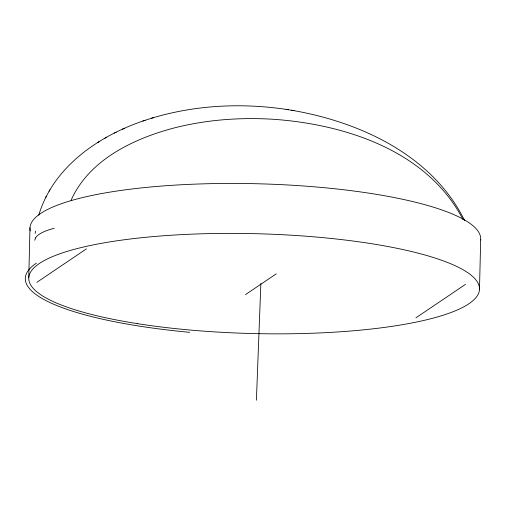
<?xml version="1.0" encoding="UTF-8"?>
<svg xmlns="http://www.w3.org/2000/svg" width="506" height="506" viewBox="0 0 506 506"><rect width="100%" height="100%" fill="white"/><g stroke="black" fill="none" stroke-linecap="round" stroke-linejoin="round"><path stroke-width="0.76" d="M28.76 277.737L29.98 227.789M479.479 289.495L480.7 239.547M256.403 400.227L260.868 283.461M35.167 233.462L35.49 231.128M34.75 240.23L35.54 237.928M38.766 215.17C53.238 166.676 99.182 135.494 145.114 120.295M71.03 200.344C89.012 159.978 132.901 138.954 173.45 128.138C206.069 119.726 240.065 117.209 273.638 119.296C345.838 124.432 427.513 151.035 463.028 219.547M49.101 191.224L49.917 189.731M45.553 197.707L46.381 196.189M36.837 282.342L86.425 248.863M245.499 294.606L276.333 273.784M415.913 317.825L465.507 284.347M97.468 142.654L99.277 141.579M104.887 138.208L106.614 137.183M122.344 129.251L124.217 128.366M114.312 133.072L116.291 132.136M151.585 118.227C195.683 104.843 242.842 102.667 288.287 109.701M142.913 121.004L153.615 117.569M54.281 228.193L47.943 230.16A96.279 21.328 1.4 0 0 35.515 237.921M291.443 110.219C360.158 121.87 432.579 155.431 464.679 220.686M286.08 109.347L294.081 110.643M189.63 332.322A235.688 52.219 1.4 0 1 36.337 263.171M30.24 230.919A225.442 49.949 1.4 0 1 252.197 183.64A225.442 49.949 1.4 0 1 480.668 239.996M137.208 323.612A225.442 49.949 1.4 0 0 479.448 289.944A225.442 49.949 1.4 0 0 145.703 237.301A225.442 49.949 1.4 0 0 137.208 323.612"/></g></svg>
